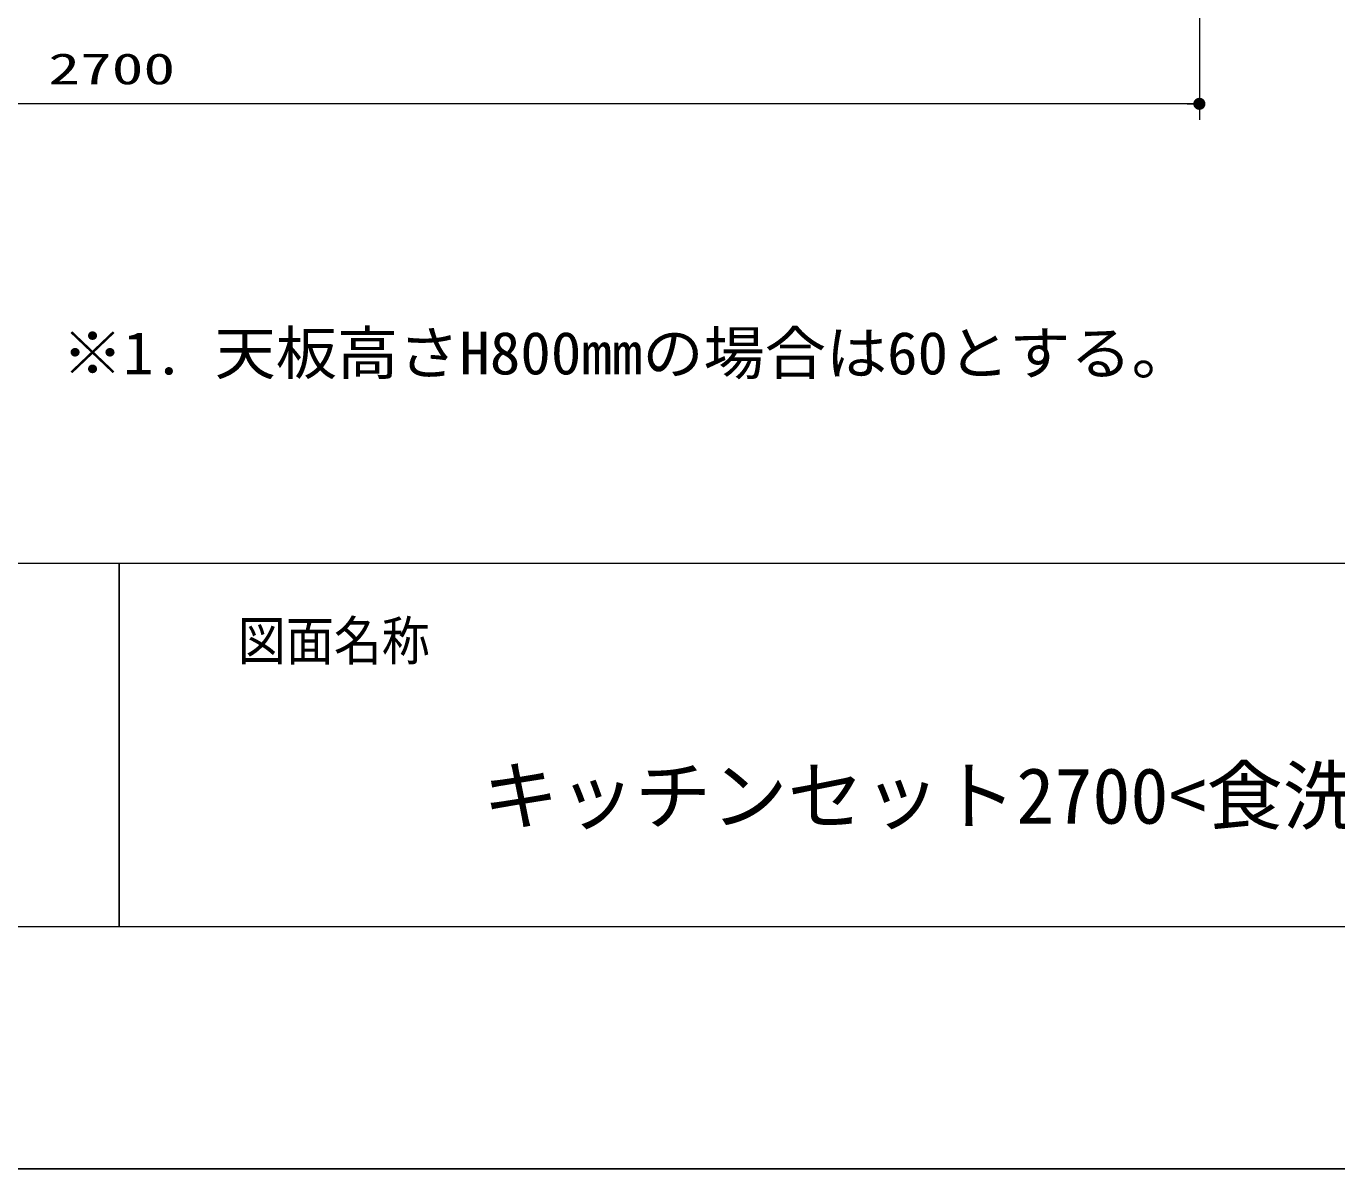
# Model space of a CAD drawing. Units: millimetres, scale not verified. Extents: x -9797 to 9797, y -4555 to 4555.
# Drawn here: x -6813 to -5189, y -4455 to -3040 of the extents above; entities that cross this region are included whole.
import ezdxf
from ezdxf.enums import TextEntityAlignment as Align

# ---------------------------------------------------------------- set-up
doc = ezdxf.new("R2010")
doc.units = ezdxf.units.MM
doc.header["$LTSCALE"] = 30
for name, color, linetype, lineweight in [('0-0_0', 7, 'Continuous', 25), ('0-3_寸法ﾚｲﾔｰ', 30, 'Continuous', 13), ('0-4_DEFPOINTS', 7, 'Continuous', 25), ('0-6_図面枠', 3, 'Continuous', 15)]:
    doc.layers.add(name, color=color, linetype=linetype, lineweight=lineweight)
doc.styles.add('ＭＳ ゴシック', font='')
doc.styles.get('ＭＳ ゴシック').set_extended_font_data('MS Gothic')

# ---------------------------------------------------------------- blocks, each defined once
blk = doc.blocks.new('_DOT')
at = {"layer": '0-0_0', "color": 30}
blk.add_line((-15, 0), (-30, 0), dxfattribs=at)
for points in [[(0, 0), (-15, 0), (-14.88, 1.88)], [(0, 0), (-14.88, -1.88), (-15, 0)], [(0, 0), (-14.88, 1.88), (-14.53, 3.73)], [(0, 0), (-14.53, -3.73), (-14.88, -1.88)], [(0, 0), (-14.53, 3.73), (-13.95, 5.52)], [(0, 0), (-13.95, -5.52), (-14.53, -3.73)], [(0, 0), (-13.95, 5.52), (-13.14, 7.23)], [(0, 0), (-13.14, -7.23), (-13.95, -5.52)], [(0, 0), (-13.14, 7.23), (-12.14, 8.82)], [(0, 0), (-12.14, -8.82), (-13.14, -7.23)], [(0, 0), (-12.14, 8.82), (-10.93, 10.27)], [(0, 0), (-10.93, -10.27), (-12.14, -8.82)], [(0, 0), (-10.93, 10.27), (-9.56, 11.56)], [(0, 0), (-9.56, -11.56), (-10.93, -10.27)], [(0, 0), (-9.56, 11.56), (-8.04, 12.66)], [(0, 0), (-8.04, -12.66), (-9.56, -11.56)], [(0, 0), (-8.04, 12.66), (-6.39, 13.57)], [(0, 0), (-6.39, -13.57), (-8.04, -12.66)], [(0, 0), (-6.39, 13.57), (-4.64, 14.27)], [(0, 0), (-4.64, -14.27), (-6.39, -13.57)], [(0, 0), (-4.64, 14.27), (-2.81, 14.73)], [(0, 0), (-2.81, -14.73), (-4.64, -14.27)], [(0, 0), (-2.81, 14.73), (-0.94, 14.97)], [(0, 0), (-0.94, -14.97), (-2.81, -14.73)], [(0, 0), (-0.94, 14.97), (0.94, 14.97)], [(0, 0), (0.94, -14.97), (-0.94, -14.97)], [(0, 0), (0.94, 14.97), (2.81, 14.73)], [(0, 0), (2.81, 14.73), (4.64, 14.27)], [(0, 0), (4.64, 14.27), (6.39, 13.57)], [(0, 0), (6.39, 13.57), (8.04, 12.66)], [(0, 0), (8.04, 12.66), (9.56, 11.56)], [(0, 0), (9.56, 11.56), (10.93, 10.27)], [(0, 0), (10.93, 10.27), (12.14, 8.82)], [(0, 0), (12.14, 8.82), (13.14, 7.23)], [(0, 0), (13.14, 7.23), (13.95, 5.52)], [(0, 0), (13.95, 5.52), (14.53, 3.73)], [(0, 0), (14.53, 3.73), (14.88, 1.88)], [(0, 0), (14.88, 1.88), (15, 0)], [(0, 0), (2.81, -14.73), (0.94, -14.97)], [(0, 0), (4.64, -14.27), (2.81, -14.73)], [(0, 0), (6.39, -13.57), (4.64, -14.27)], [(0, 0), (8.04, -12.66), (6.39, -13.57)], [(0, 0), (9.56, -11.56), (8.04, -12.66)], [(0, 0), (10.93, -10.27), (9.56, -11.56)], [(0, 0), (12.14, -8.82), (10.93, -10.27)], [(0, 0), (13.14, -7.23), (12.14, -8.82)], [(0, 0), (13.95, -5.52), (13.14, -7.23)], [(0, 0), (14.53, -3.73), (13.95, -5.52)], [(0, 0), (14.88, -1.88), (14.53, -3.73)], [(0, 0), (15, 0), (14.88, -1.88)]]:
    blk.add_solid(points, dxfattribs=at)

msp = doc.modelspace()

# ---------------------------------------------------------------- linework, layer by layer
at = {"layer": '0-0_0'}
msp.add_line((-6697.23, -3705), (-6697.23, -4155), dxfattribs=at)
msp.add_line((-6697.23, -3705), (-6697.23, -4155), dxfattribs=at)
at = {"layer": '0-3_寸法ﾚｲﾔｰ'}
for p, q in [((-5359.02, -2855.93), (-5359.02, -3155.93)), ((-5374.02, -3135.93), (-8044.02, -3135.93))]:
    msp.add_line(p, q, dxfattribs=at)
at = {"layer": '0-4_DEFPOINTS'}
msp.add_line((2902.77, -4455), (-9697.23, -4455), dxfattribs=at)
at = {"layer": '0-6_図面枠'}
msp.add_line((-9397.23, -3705), (2602.77, -3705), dxfattribs=at)
msp.add_lwpolyline([(-9397.23, -4155), (2602.77, -4155), (2602.77, 4155), (-9397.23, 4155)], close=True, dxfattribs=at)

# ---------------------------------------------------------------- block references
at = {"layer": '0-3_寸法ﾚｲﾔｰ', "xscale": 0.5, "yscale": 0.5}
msp.add_blockref('_DOT', (-5359.02, -3135.93), dxfattribs=at)

# ---------------------------------------------------------------- texts
at = {"layer": '0-0_0', "style": 'ＭＳ ゴシック', "width": 1.05}
msp.add_text('※1. 天板高さH800mmの場合は60とする。', height=52.92, dxfattribs=at).set_placement((-6768.32, -3486.96), align=Align.BOTTOM_LEFT)
at = {"layer": '0-3_寸法ﾚｲﾔｰ', "style": 'ＭＳ ゴシック', "width": 1.5}
msp.add_text('2700', height=38.49, dxfattribs=at).set_placement((-6785.21, -3123.33), align=Align.BOTTOM_LEFT)
at = {"layer": '0-6_図面枠', "style": 'ＭＳ ゴシック', "width": 0.9}
msp.add_text('図面名称', height=48.39, dxfattribs=at).set_placement((-6550.26, -3839.73), align=Align.BOTTOM_LEFT)
at = {"layer": '0-6_図面枠', "style": 'ＭＳ ゴシック'}
msp.add_text('キッチンセット2700<食洗機有>右シンク\u3000設備図面 ', height=69.27, dxfattribs=at).set_placement((-6247.23, -4048.32), align=Align.BOTTOM_LEFT)

doc.saveas('drawing.dxf')
